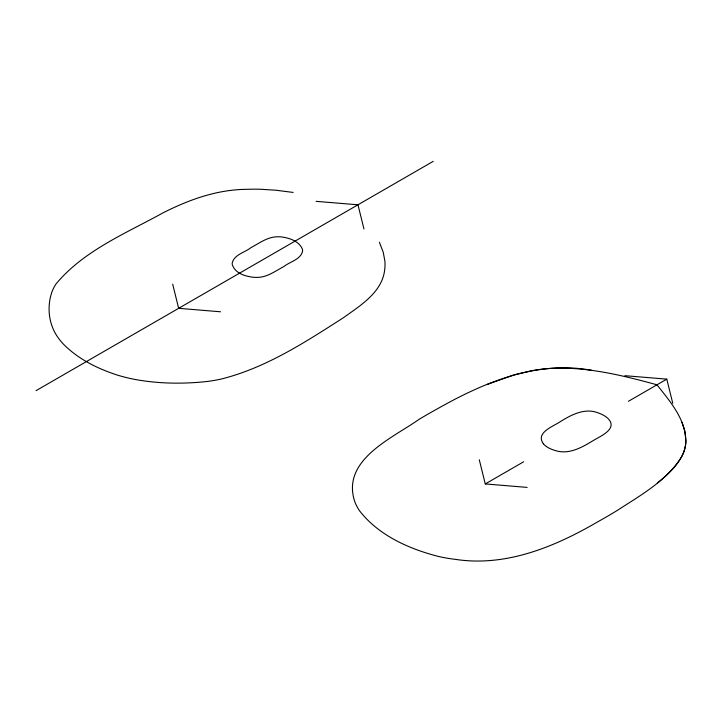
<?xml version="1.0" encoding="UTF-8"?>
<svg xmlns="http://www.w3.org/2000/svg" width="722" height="722" viewBox="0 0 722 722"><rect width="100%" height="100%" fill="white"/><g stroke="black" fill="none" stroke-linecap="round" stroke-linejoin="round"><path stroke-width="1.08" d="M591.878 370.359C537.899 360.206 485.166 381.866 439.048 407.894A654.493 377.868 0 0 0 419.22 419.247C392.606 438.119 341.38 459.589 354.574 501.095A104.04 60.061 0 0 0 359.412 510.616C378.563 535.498 409.293 549.063 439.057 556.599A104.04 60.061 0 0 0 455.555 559.388C505.923 567.059 554.649 546.879 597.311 522.069A654.493 377.868 0 0 0 616.985 510.625C640.288 495.382 666.379 481.114 681.55 456.909A98.309 56.758 0 0 0 685.9 440.817L684.826 431.052L682.001 422.388M657.318 483.072C667.299 474.95 677.417 466.06 682.886 454.138A97.678 56.397 0 0 0 685.783 443.019C686.649 420.222 670.206 401.631 656.984 384.799C625.324 376.144 592.988 368.094 559.956 368.103A98.309 56.758 0 0 0 532.087 370.621L514.217 374.781L486.763 384.609M36.1 390.629L433.236 161.34M479.282 459.761L485.274 483.939L523.685 461.764M628.384 401.315L666.785 379.14L672.778 403.309M316.101 201.339L357.968 204.795L363.96 228.973M220.526 311.787L178.659 308.321L172.666 284.152M624.918 375.684L666.785 379.14M485.274 483.939L527.141 487.395M293.141 192.431L275.768 190.211L260.471 189.254A119.59 69.041 0 0 0 246.716 189.326C217.096 189.525 188.776 199.732 162.676 213.044C125.574 233.495 83.671 250.678 56.018 283.945A97.876 56.506 0 0 0 51.921 291.95C47.354 305.18 48.239 320.46 55.034 332.788A113.751 65.675 0 0 0 62.886 343.573C77.732 358.906 97.479 368.689 117.596 375.16A113.751 65.675 0 0 0 136.287 379.691C159.598 383.779 183.523 384.05 207.015 381.496A97.876 56.506 0 0 0 220.887 379.122C265.75 367.994 305.225 342.228 343.69 317.545C360.63 305.316 382.624 292.085 384.772 269.026A119.59 69.041 0 0 0 384.889 261.084L383.238 252.258L379.384 242.231M543.377 443.768C535.155 432.478 553.467 426.431 560.642 421.44C571.788 414.554 585.181 407.56 598.448 413.002A27.725 16.01 0 0 1 608.132 418.598C618.312 429.148 599.847 436.341 592.6 440.952C581.39 447.748 568.304 455.04 554.839 450.393A25.541 14.747 0 0 1 549.162 448.172A24.981 14.422 0 0 1 546.319 446.44M546.256 446.395A25.541 14.747 0 0 1 543.305 443.732M302.563 251.283C300.523 259.721 289.802 261.707 283.827 266.562C275.452 270.94 267.257 277.356 257.366 277.383A18.492 10.677 0 0 1 253.648 277.293C245.453 276.382 235.462 273.593 232.403 265.028A18.492 10.677 0 0 1 232.249 262.88C234.307 254.442 245.011 252.456 250.994 247.601C259.369 243.224 267.555 236.807 277.447 236.78A17.617 10.171 0 0 1 281.138 236.888C289.26 237.926 298.989 240.958 302.392 249.153A17.617 10.171 0 0 1 302.563 251.283"/></g></svg>
